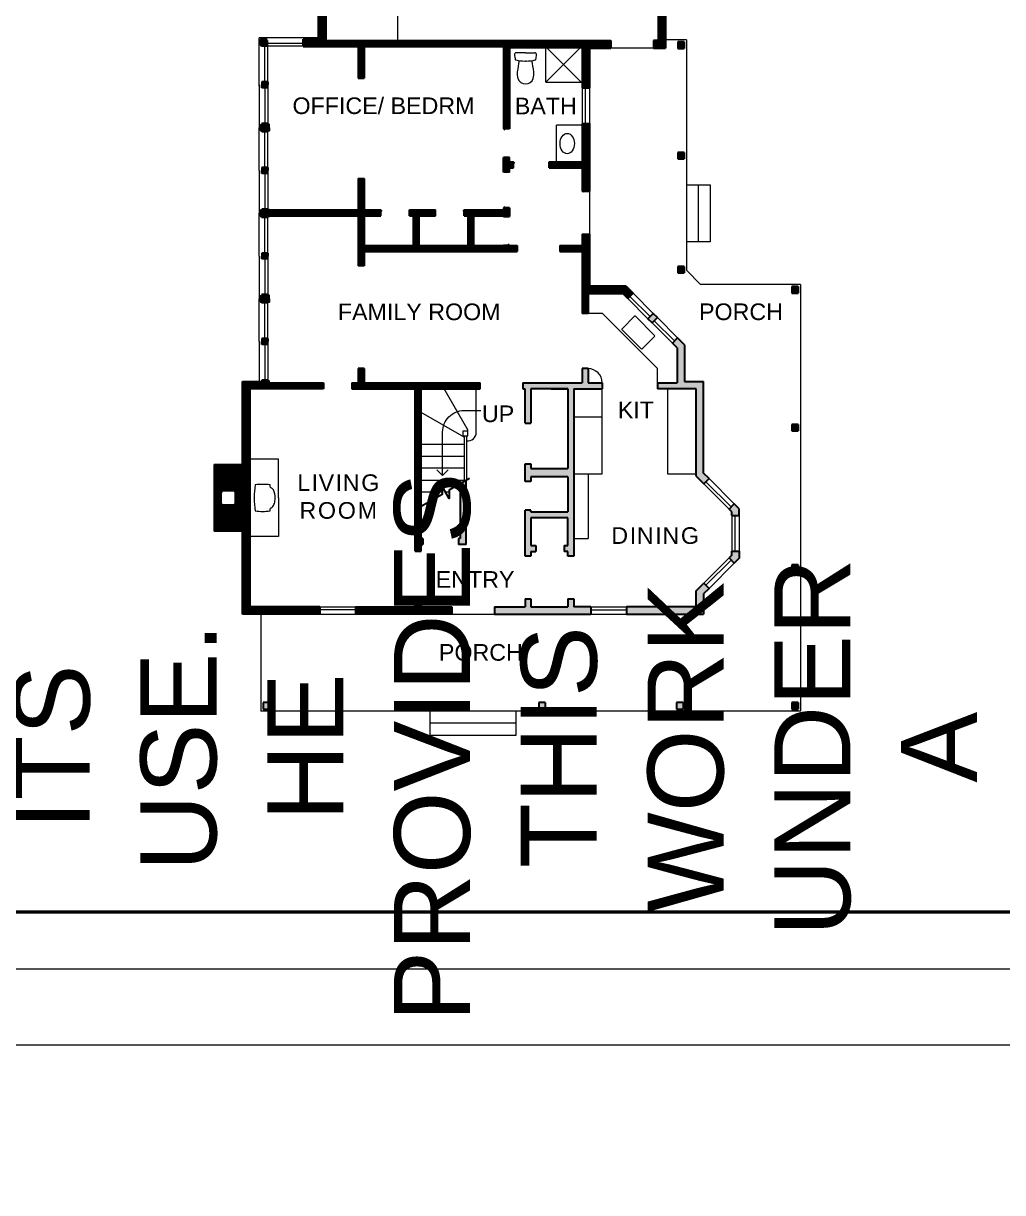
# Model space of a CAD drawing. Header units: inches. Extents: x -4969 to 16721, y 2489 to 24693.
# Drawn here: x 1926 to 3163, y 10148 to 11624 of the extents above; entities that cross this region are included whole.
import ezdxf

# ---------------------------------------------------------------- set-up
doc = ezdxf.new("R2010")
doc.units = ezdxf.units.IN
doc.header["$MEASUREMENT"] = 0
doc.linetypes.add('DASHED', pattern=[0.75, 0.5, -0.25])
doc.layers.get('0').update_dxf_attribs({"lineweight": 5})
doc.layers.add('0-NPLT', color=1, linetype='Continuous', plot=False)
for name, color, linetype, lineweight in [('1', 1, 'Continuous', 9), ('2', 6, 'Continuous', 20), ('3', 3, 'Continuous', 30), ('5', 4, 'Continuous', 50), ('A-FILL', 7, 'Continuous', 9), ('A-TEXTx', 7, 'Continuous', 20), ('disclaimer', 7, 'Continuous', 5)]:
    doc.layers.add(name, color=color, linetype=linetype, lineweight=lineweight)
doc.styles.get("Standard").update_dxf_attribs({"font": 'Arial.ttf'})

# ---------------------------------------------------------------- blocks, each defined once
blk = doc.blocks.new('BORDER 11X17')
at = {"layer": '0-NPLT', "lineweight": 9, "ltscale": 0.1}
blk.add_lwpolyline([(29864.74, -10461.77), (29048.74, -10461.77), (29048.74, -10989.77), (29864.74, -10989.77), (29864.74, -10461.77)], dxfattribs=at)
blk.add_lwpolyline([(29792.74, -10473.77), (29078.74, -10473.77), (29078.74, -10977.77), (29792.74, -10977.77)], close=True, dxfattribs=at)

msp = doc.modelspace()

# ---------------------------------------------------------------- hatches: boundary and pattern name
at = {"layer": 'A-FILL', "ltscale": 0.25}
h = msp.add_hatch(dxfattribs=at)
h.set_pattern_fill('ANSI31', color=256)
h.paths.add_polyline_path([(2737.0967708, 12035.9746187), (2392.0967708, 12035.9746187), (2392.0967708, 12026.5996187), (2727.7217708, 12026.5996187), (2727.7217708, 11996.9746187), (2737.0967708, 11996.9746187)])
h.paths.add_polyline_path([(2308.4717708, 12026.5996187), (2338.0967708, 12026.5996187), (2338.0967708, 12035.9746187), (2299.0967708, 12035.9746187), (2299.0967708, 11947.4746187), (2308.4717708, 11947.4746187)])
h.paths.add_polyline_path([(2308.4717708, 11902.4746187), (2299.0967708, 11902.4746187), (2299.0967708, 11767.4746187), (2308.4717708, 11767.4746187)])
h.paths.add_polyline_path([(2308.4717708, 11722.4746187), (2299.0967708, 11722.4746187), (2299.0967708, 11603.9746188), (2279.5967709, 11603.9746188), (2279.5967709, 11594.5996187), (2348.9717708, 11594.5996187), (2348.9717708, 11554.8496187), (2356.4717708, 11554.8496187), (2356.4717708, 11594.5996187), (2532.7217708, 11594.5996187), (2532.7217708, 11490.7246187), (2540.2217708, 11490.7246187), (2540.2217708, 11549.5996187), (2540.2217708, 11549.5996187), (2540.2217708, 11593.4746187), (2631.7217708, 11593.4746187), (2631.7217708, 11549.5996187), (2631.7217708, 11549.5996187), (2631.7217708, 11542.4746187), (2641.0967708, 11542.4746187), (2641.0967708, 11592.7246187), (2668.0967708, 11592.7246187), (2668.0967709, 11602.0996187), (2308.4717708, 11602.0996187)])
h.paths.add_polyline_path([(2737.0967708, 11852.9746187), (2727.7217708, 11852.9746187), (2727.7217708, 11816.9746187), (2737.0967708, 11816.9746187)])
h.paths.add_polyline_path([(2737.0967708, 11672.9746187), (2727.7217708, 11672.9746187), (2727.7217708, 11602.0996187), (2722.0967708, 11602.0996187), (2722.0967709, 11592.7246187), (2737.0967708, 11592.7246187)])
h.paths.add_polyline_path([(2377.8467708, 11388.3496187), (2356.4717708, 11388.3496187), (2356.4717708, 11428.0996187), (2348.9717708, 11428.0996187), (2348.9717708, 11388.3496187), (2236.471771, 11388.3473948), (2234.9717708, 11388.3496187), (2234.9717708, 11389.4746187), (2227.4717708, 11389.4746187), (2227.4717708, 11388.3496187), (2226.7217709, 11388.3496187), (2225.5967709, 11387.2246187), (2225.5967709, 11384.2246187), (2225.5967708, 11381.2246187), (2226.7217708, 11380.0996187), (2227.4717708, 11380.0996187), (2227.4717708, 11378.9746187), (2234.9717708, 11378.9746187), (2234.9717708, 11380.0996187), (2236.4717709, 11380.1018426), (2236.4717709, 11380.8496187), (2348.9717708, 11380.8496187), (2348.9717708, 11317.8496187), (2356.4717708, 11317.8496187), (2356.4717708, 11335.8496187), (2549.5967708, 11335.8496187), (2549.5967708, 11343.3496187), (2540.2217708, 11343.3496187), (2540.2217708, 11344.0996187), (2532.7217708, 11344.0996187), (2532.7217708, 11343.3496187), (2495.2217708, 11343.3496187), (2495.2217708, 11380.8496187), (2532.7217708, 11380.8496187), (2532.7217708, 11380.0996187), (2540.2217708, 11380.0996187), (2540.2217708, 11390.9746187), (2532.7217708, 11390.9746187), (2532.7217708, 11388.3496187), (2482.8467708, 11388.3496187), (2482.8467708, 11380.8496187), (2487.7217708, 11380.8496187), (2487.7217708, 11343.3496187), (2426.2217708, 11343.3496187), (2426.2217708, 11380.8496187), (2446.8467708, 11380.8496187), (2446.8467708, 11388.3496187), (2413.8467708, 11388.3496187), (2413.8467708, 11380.8496187), (2418.7217708, 11380.8496187), (2418.7217708, 11343.3496187), (2356.4717708, 11343.3496187), (2356.4717708, 11380.8496187), (2377.8467708, 11380.8496187)])
h.paths.add_polyline_path([(2545.0967708, 11449.0996187), (2540.2217708, 11449.0996187), (2540.2217708, 11454.7246187), (2532.7217708, 11454.7246187), (2532.7217708, 11435.9746187), (2540.2217708, 11435.9746187), (2540.2217708, 11441.5996187), (2545.0967708, 11441.5996187)])
h.paths.add_polyline_path([(2641.0967708, 11497.4746187), (2631.7217708, 11497.4746187), (2631.7217708, 11449.0996187), (2590.0967708, 11449.0996187), (2590.0967708, 11441.5996187), (2631.7217708, 11441.5996187), (2631.7217708, 11411.9746187), (2641.0967708, 11411.9746187)])
h.paths.add_polyline_path([(2641.0967708, 11357.9746187), (2631.7217708, 11357.9746187), (2631.7217708, 11343.3496187), (2603.5967708, 11343.3496187), (2603.5967708, 11335.8496187), (2631.7217708, 11335.8496187), (2631.7217708, 11257.8496187), (2639.2217708, 11257.8496187), (2639.2217708, 11282.5996187), (2683.4561594, 11282.5996187), (2689.4814706, 11276.5743075), (2696.1105966, 11283.2034336), (2687.3394115, 11291.9746187), (2641.0967708, 11291.9746187)])
h = msp.add_hatch(dxfattribs=at)
h.set_pattern_fill('ANSI31', color=256)
h.paths.add_polyline_path([(2234.9717708, 11549.9746187), (2227.4717708, 11549.9746187), (2227.4717708, 11546.2246187), (2227.4717708, 11542.4746187), (2234.9717708, 11542.4746187), (2234.9717708, 11546.2246187)])
h.paths.add_polyline_path([(2234.5967708, 11602.0996188), (2233.8467709, 11602.0996188), (2233.8467709, 11602.8496187), (2232.7217709, 11603.9746187), (2226.7217709, 11603.9746187), (2225.5967709, 11602.8496187), (2225.5967709, 11602.0996188), (2225.5967709, 11596.8496187), (2226.7217709, 11595.7246187), (2227.4717708, 11595.7246187), (2227.4717708, 11594.9746188), (2234.5967709, 11594.9746187)])
h.paths.add_polyline_path([(2236.471771, 11492.2246187), (2236.471771, 11496.3473948), (2234.9717708, 11496.3496187), (2234.9717708, 11497.4746187), (2227.4717708, 11497.4746187), (2227.4717708, 11496.3496187), (2226.7217709, 11496.3496187), (2225.5967709, 11495.2246187), (2225.5967709, 11492.2246187), (2225.5967709, 11489.2246187), (2226.7217709, 11488.0996187), (2227.4717708, 11488.0996187), (2227.4717708, 11486.9746187), (2234.9717708, 11486.9746187), (2234.9717708, 11488.0996187), (2236.471771, 11488.1018426)])
h.paths.add_polyline_path([(2234.9717708, 11438.2246187), (2234.9717708, 11441.9746187), (2227.4717708, 11441.9746187), (2227.4717708, 11438.2246187), (2227.4717708, 11434.4746187), (2234.9717708, 11434.4746187)])
h.paths.add_polyline_path([(2234.9717708, 11330.2246187), (2234.9717708, 11333.9746187), (2227.4717708, 11333.9746187), (2227.4717708, 11330.2246187), (2227.4717708, 11326.4746187), (2234.9717708, 11326.4746187)])
h.paths.add_polyline_path([(2236.471771, 11280.3473948), (2234.9717708, 11280.3496187), (2234.9717708, 11281.4746187), (2227.4717708, 11281.4746187), (2227.4717708, 11280.3496187), (2226.7217709, 11280.3496187), (2225.5967709, 11279.2246187), (2225.5967709, 11276.2246187), (2225.5967709, 11273.2246187), (2226.7217709, 11272.0996187), (2227.4717708, 11272.0996187), (2227.4717708, 11270.9746187), (2234.9717708, 11270.9746187), (2234.9717708, 11272.0996187), (2236.471771, 11272.1018426), (2236.471771, 11276.2246187)])
h.paths.add_polyline_path([(2234.9717708, 11225.9746187), (2227.4717708, 11225.9746187), (2227.4717708, 11222.2246187), (2227.4717708, 11218.4746187), (2234.9717708, 11218.4746187), (2234.9717708, 11222.2246187)])
h = msp.add_hatch(dxfattribs=at)
h.set_pattern_fill('ANSI31', color=256)
h.paths.add_polyline_path([(2904.7217708, 10766.5996187), (2896.4717708, 10766.5996187), (2896.4717708, 10758.3496187), (2904.7217708, 10758.3496187)])
h.paths.add_polyline_path([(2904.7217708, 10940.5996187), (2896.4717708, 10940.5996187), (2896.4717708, 10932.3496187), (2904.7217708, 10932.3496187)])
h.paths.add_polyline_path([(2904.7217708, 11291.59962), (2896.4717708, 11291.59962), (2896.4717708, 11283.34962), (2904.7217708, 11283.34962)])
h.paths.add_polyline_path([(2904.7217708, 11117.59962), (2896.4717708, 11117.59962), (2896.4717708, 11109.34962), (2904.7217708, 11109.34962)])
h.paths.add_polyline_path([(2760.7217708, 11317.0996187), (2752.4717708, 11317.0996187), (2752.4717708, 11308.8496187), (2760.7217708, 11308.8496187)])
h.paths.add_polyline_path([(2760.7217708, 11600.5996187), (2752.4717708, 11600.5996187), (2752.4717708, 11592.3496187), (2760.7217708, 11592.3496187)])
h.paths.add_polyline_path([(2760.7217708, 11461.0996187), (2752.4717708, 11461.0996187), (2752.4717708, 11452.8496187), (2760.7217708, 11452.8496187)])
h = msp.add_hatch(color=256, dxfattribs=at)
h.paths.add_polyline_path([(2785.0967708, 11171.9746187), (2761.0967708, 11171.9746187), (2761.0967708, 11218.2172594), (2752.3255857, 11226.9884445), (2745.6964597, 11220.3593184), (2751.7217708, 11214.3340072), (2751.7217708, 11170.0996187), (2726.9717708, 11170.0996187), (2726.9717708, 11162.5996187), (2775.7217708, 11162.5996187), (2775.7217708, 11052.3340072), (2785.4658591, 11042.5899189), (2792.0949852, 11049.219045), (2785.0967708, 11056.2172594)])
h.paths.add_polyline_path([(2657.2217708, 11170.0996187), (2639.2217708, 11170.0996187), (2639.2217708, 11188.0996187), (2631.7217708, 11188.0996187), (2631.7217708, 11170.0996187), (2557.0967709, 11170.0996187), (2557.0967708, 11162.5996187), (2559.7217708, 11162.5996187), (2559.7217708, 11119.0996187), (2567.2217708, 11119.0996187), (2567.2217708, 11162.5996187), (2613.7217708, 11162.5996187), (2613.7217708, 11141.5996187), (2613.7217708, 11062.0996187), (2567.2217708, 11062.0996187), (2567.2217708, 11068.0996187), (2559.7217708, 11068.0996187), (2559.7217708, 11045.5996187), (2567.2217708, 11045.5996187), (2567.2217708, 11051.5996187), (2613.7217708, 11051.5996187), (2613.7217708, 11007.3496187), (2567.2217708, 11007.3496187), (2567.2217708, 11009.5996187), (2559.7217708, 11009.5996187), (2559.7217708, 10951.4746187), (2567.2217708, 10951.4746187), (2567.2217708, 10957.0996187), (2573.2217708, 10957.0996187), (2573.2217708, 10964.5996187), (2567.2217708, 10964.5996187), (2567.2217708, 10999.8496187), (2613.7217708, 10999.8496187), (2613.7217708, 10964.5996187), (2609.2217708, 10964.5996187), (2609.2217708, 10957.0996187), (2613.7217708, 10957.0996187), (2613.7217708, 10951.4746187), (2621.2217708, 10951.4746187), (2621.2217708, 11162.5996187), (2657.2217708, 11162.5996187)])
h.paths.add_polyline_path([(2726.8697416, 11252.4442886), (2721.5664408, 11257.7475894), (2714.9373147, 11251.1184634), (2720.2406155, 11245.8151625)])
h.paths.add_polyline_path([(2642.5967708, 10887.3496187), (2621.2217708, 10887.3496187), (2621.2217708, 10897.4746187), (2613.7217708, 10897.4746187), (2613.7217708, 10887.3496187), (2567.2217708, 10887.3496187), (2567.2217708, 10897.4746187), (2559.7217708, 10897.4746187), (2559.7217708, 10887.3496187), (2521.0967708, 10887.3496187), (2521.0967709, 10877.9746187), (2642.5967708, 10877.9746187)])
h.paths.add_polyline_path([(2485.4717708, 11046.9611472), (2477.9717708, 11042.6310202), (2477.9717708, 10973.5996187), (2475.7217708, 10973.5996187), (2475.7217708, 10966.0996187), (2485.4717708, 10966.0996187)])
h.paths.add_polyline_path([(2785.0967708, 10903.731978), (2792.0949852, 10910.7301923), (2785.4658591, 10917.3593184), (2775.7217708, 10907.6152301), (2775.7217708, 10887.3496187), (2687.5967708, 10887.3496187), (2687.5967708, 10877.9746187), (2785.0967708, 10877.9746187)])
h.paths.add_polyline_path([(2830.0967708, 10957.4746187), (2820.7217708, 10957.4746187), (2820.7217708, 10952.6152301), (2817.2856642, 10949.1791235), (2823.9147903, 10942.5499975), (2830.0967708, 10948.731978)])
h.paths.add_polyline_path([(2830.0967708, 11011.2172594), (2823.9147903, 11017.3992399), (2817.2856642, 11010.7701138), (2820.7217708, 11007.3340072), (2820.7217708, 11002.4746187), (2830.0967708, 11002.4746187)])
h = msp.add_hatch(dxfattribs=at)
h.set_pattern_fill('ANSI31', color=256)
h.paths.add_polyline_path([(2428.4717708, 11162.5996187), (2503.0967709, 11162.5996187), (2503.0967708, 11170.0996187), (2356.4717708, 11170.0996187), (2356.4717708, 11188.0996187), (2348.9717708, 11188.0996187), (2348.9717708, 11170.0996187), (2341.0960608, 11170.0996187), (2341.0960608, 11162.5996187), (2420.9717708, 11162.5996187), (2420.9717708, 10957.8496187), (2428.4717708, 10957.8496187), (2428.4717708, 10966.0996187), (2430.7217708, 10966.0996187), (2430.7217708, 10973.5996187), (2428.4717708, 10973.5996187)])
h.paths.add_polyline_path([(2305.0960608, 11170.0996187), (2236.471771, 11170.0996187), (2236.471771, 11172.3473948), (2234.9717708, 11172.3496187), (2234.9717708, 11173.4746187), (2227.4717708, 11173.4746187), (2227.4717708, 11171.9746187), (2203.0967708, 11171.9746187), (2203.0967708, 11066.9746187), (2167.0967708, 11066.9746187), (2167.0967708, 10982.9746187), (2203.0967708, 10982.9746187), (2203.0967708, 10877.9746187), (2300.5967708, 10877.9746187), (2300.5967709, 10887.3496187), (2212.4717708, 10887.3496187), (2212.4717708, 11162.5996187), (2305.0960608, 11162.5996187)])
h.paths.add_polyline_path([(2194.0967708, 11031.7246187), (2194.0967708, 11018.2246187, -0.4142135624), (2191.8467708, 11015.9746187), (2178.3467708, 11015.9746187, -0.4142135624), (2176.0967708, 11018.2246187), (2176.0967708, 11031.7246187, -0.4142135624), (2178.3467708, 11033.9746187), (2191.8467708, 11033.9746187, -0.4142135624)], flags=16)
h.paths.add_polyline_path([(2467.0967708, 10887.3496187), (2428.4717708, 10887.3496187), (2428.4717708, 10894.0996187), (2420.9717708, 10894.0996187), (2420.9717708, 10887.3496187), (2345.5967708, 10887.3496187), (2345.5967709, 10877.9746187), (2467.0967708, 10877.9746187)])
h = msp.add_hatch(color=256, dxfattribs=at)
h.paths.add_polyline_path([(2228.9717708, 10758.3496187), (2237.2217708, 10758.3496187), (2237.2217708, 10766.5996187), (2228.9717708, 10766.5996187)])
h.paths.add_polyline_path([(2402.9717708, 10766.5996187), (2402.9717708, 10758.3496187), (2411.2217708, 10758.3496187), (2411.2217708, 10766.5996187)])
h.paths.add_polyline_path([(2585.2217708, 10766.5996187), (2576.9717708, 10766.5996187), (2576.9717708, 10758.3496187), (2585.2217708, 10758.3496187)])
h.paths.add_polyline_path([(2759.2217708, 10758.3496187), (2759.2217708, 10766.5996187), (2750.9717708, 10766.5996187), (2750.9717708, 10758.3496187)])

# ---------------------------------------------------------------- linework, layer by layer
at = {"layer": '1', "ltscale": 0.1}
for p, q in [((2398.8467708, 11660.9746187), (2398.8467708, 11602.0996187)), ((2224.0967708, 11544.7246187), (2224.0967709, 11605.4746187)), ((2299.0967708, 11605.4746188), (2224.0967709, 11605.4746187)), ((2231.1829049, 11549.9746187), (2231.1829049, 11594.9746187)), ((2234.5967709, 11594.9746187), (2234.5967708, 11549.9746187)), ((2279.5967709, 11598.3884847), (2234.5967709, 11598.3884847)), ((2279.5967709, 11594.9746188), (2234.5967709, 11594.9746187)), ((2722.0967709, 11592.7246187), (2668.0967708, 11592.7246187)), ((2224.0967708, 11546.2246187), (2224.0967709, 11492.2246187)), ((2231.1829049, 11542.4746187), (2231.1829049, 11497.4746187)), ((2234.9717708, 11542.4746187), (2234.9717709, 11497.4746187)), ((2224.0967708, 11438.2246187), (2224.0967709, 11492.2246187)), ((2231.1829049, 11441.9746187), (2231.1829049, 11486.9746187)), ((2234.9717708, 11441.9746187), (2234.9717709, 11486.9746187)), ((2224.0967708, 11438.2246187), (2224.0967709, 11384.2246187)), ((2231.1829049, 11434.4746187), (2231.1829049, 11389.4746187)), ((2234.9717708, 11434.4746187), (2234.9717709, 11389.4746187)), ((2641.0967708, 11411.9746187), (2641.0967709, 11357.9746187)), ((2224.0967708, 11330.2246187), (2224.0967708, 11384.2246187)), ((2231.1829049, 11333.9746187), (2231.1829049, 11378.9746187)), ((2234.9717708, 11333.9746187), (2234.9717708, 11378.9746187)), ((2224.0967708, 11330.2246187), (2224.0967709, 11276.2246187)), ((2231.1829049, 11326.4746187), (2231.1829049, 11281.4746187)), ((2234.9717708, 11326.4746187), (2234.9717709, 11281.4746187)), ((2224.0967708, 11222.2246187), (2224.0967709, 11276.2246187)), ((2231.1829049, 11225.9746187), (2231.1829049, 11270.9746187)), ((2234.9717708, 11225.9746187), (2234.9717709, 11270.9746187)), ((2224.0967708, 11222.2246187), (2224.0967709, 11171.9746187)), ((2231.1829049, 11218.4746187), (2231.1829049, 11173.4746187)), ((2234.9717708, 11218.4746187), (2234.9717709, 11173.4746187)), ((2248.4717708, 11073.7246187), (2212.4717708, 11073.7246187)), ((2248.4717708, 11024.9746187), (2248.4717708, 11073.7246187)), ((2817.2856643, 11010.7701138), (2785.4658591, 11042.5899189)), ((2819.9647971, 11013.4492466), (2788.1449919, 11045.2690518)), ((2823.9147903, 11017.3992399), (2792.0949852, 11049.219045)), ((2248.4717708, 11024.9746187), (2248.4717708, 10976.2246187)), ((2820.7217708, 11002.4746187), (2820.7217708, 10957.4746187)), ((2824.5106368, 11002.4746187), (2824.5106368, 10957.4746187)), ((2830.0967708, 11002.4746187), (2830.0967708, 10957.4746187)), ((2248.4717708, 10976.2246187), (2212.4717708, 10976.2246187)), ((2817.2856642, 10949.1791235), (2785.4658591, 10917.3593184)), ((2819.9647971, 10946.4999907), (2788.1449919, 10914.6801856)), ((2823.9147903, 10942.5499975), (2792.0949852, 10910.7301923)), ((2300.5967708, 10877.9746187), (2345.5967709, 10877.9746187)), ((2300.5967709, 10887.3496187), (2345.5967708, 10887.3496187)), ((2642.5967708, 10887.3496187), (2687.5967708, 10887.3496187)), ((2642.5967708, 10877.9746187), (2687.5967708, 10877.9746187))]:
    msp.add_line(p, q, dxfattribs=at)
at = {"layer": '1', "linetype": 'Continuous'}
for p, q in [((2560.3514973, 11586.8368835), (2548.6578564, 11586.8368835)), ((2560.3514973, 11586.8368835), (2572.0451383, 11586.8368835)), ((2585.9717708, 11549.5996187), (2629.8467708, 11593.4746187)), ((2630.5967708, 11549.5996187), (2586.7217708, 11593.4746187)), ((2559.583733, 11576.3834772), (2560.3514973, 11576.3834772)), ((2561.1192616, 11576.3834772), (2560.3514973, 11576.3834772)), ((2631.7217708, 11542.4746187), (2631.7217708, 11497.4746187)), ((2635.5106368, 11542.4746187), (2635.5106368, 11497.4746187)), ((2641.0967708, 11542.4746187), (2641.0967708, 11497.4746187)), ((2599.4717708, 11449.0996187), (2599.4717708, 11495.2246187)), ((2630.9717708, 11495.2246187), (2599.4717708, 11495.2246187))]:
    msp.add_line(p, q, dxfattribs=at)
at = {"layer": '1', "linetype": 'DASHED'}
msp.add_line((2560.3514973, 11586.8368817), (2560.3514973, 11586.8368835), dxfattribs=at)
msp.add_line((2560.3514973, 11586.8368817), (2560.3514973, 11586.8368835), dxfattribs=at)
at = {"layer": '1'}
for p, q in [((2532.7217708, 11490.7246187), (2534.3127611, 11489.1336284)), ((2545.0967708, 11449.0996187), (2546.6877611, 11447.5086284)), ((2763.3467708, 11420.2246187), (2793.3467708, 11420.2246187)), ((2778.3467708, 11420.2246187), (2778.3467708, 11348.2246187)), ((2793.3467708, 11420.2246187), (2793.3467708, 11348.2246187)), ((2377.8467708, 11388.3496187), (2379.4377611, 11386.7586284)), ((2482.8467708, 11388.3496187), (2481.2557806, 11386.7586284)), ((2532.7217708, 11390.9746187), (2534.3127611, 11392.5656089)), ((2540.2217708, 11344.0996187), (2538.6307806, 11345.6906089)), ((2793.3467708, 11348.2246187), (2763.3467708, 11348.2246187)), ((2714.9373147, 11251.1184634), (2689.4814706, 11276.5743075)), ((2717.6164475, 11253.7975962), (2692.1606034, 11279.2534403)), ((2721.5664408, 11257.7475894), (2696.1105966, 11283.2034336)), ((2697.4364218, 11253.7701138), (2682.5871794, 11238.9208714)), ((2699.5606653, 11253.7671907), (2722.8893429, 11230.4385131)), ((2748.3755925, 11223.0384512), (2722.9197484, 11248.4942953)), ((2752.3255857, 11226.9884445), (2726.8697416, 11252.4442886)), ((2706.0812695, 11213.305461), (2682.4276132, 11236.9591173)), ((2745.6964597, 11220.3593184), (2720.2406155, 11245.8151625)), ((2722.892266, 11228.3142697), (2708.0430236, 11213.4650273)), ((2487.3467708, 11110.9462011), (2457.5246563, 11162.5996187)), ((2498.2107319, 11107.7177259), (2498.2107319, 11162.5996187)), ((2656.8467708, 11162.5996187), (2656.8467708, 11090.9746187)), ((2740.0967708, 11054.9746187), (2740.0967708, 11162.5996187)), ((2482.8467708, 11101.3537649), (2428.4717708, 11132.7471858)), ((2656.8467708, 11126.9746187), (2620.8467708, 11126.9746187)), ((2482.8467708, 11103.2177259), (2482.8467708, 11045.7406982)), ((2485.8467708, 11103.2177259), (2485.8467708, 11047.472749)), ((2487.3467708, 11109.2177259), (2487.3467708, 11110.9462011)), ((2482.8467708, 11092.3537649), (2428.4717708, 11092.3537649)), ((2656.8467708, 11090.9746187), (2656.8467708, 11054.9746187)), ((2482.8467708, 11077.3537649), (2428.4717708, 11077.3537649)), ((2482.8467708, 11062.3537649), (2428.4717708, 11062.3537649)), ((2656.8467708, 11054.9746187), (2620.8467708, 11054.9746187)), ((2776.0967708, 11054.9746187), (2740.0967708, 11054.9746187)), ((2428.4717708, 11047.3537649), (2482.8467708, 11047.3537649)), ((2639.2217708, 11054.5996187), (2639.2217708, 10973.5996187)), ((2428.4717708, 11032.3537649), (2454.9335673, 11032.3537649)), ((2459.1877423, 11032.3537649), (2463.9335673, 11032.3537649)), ((2621.2217708, 10973.5996187), (2639.2217708, 10973.5996187)), ((2345.5967708, 10883.5607527), (2300.5967708, 10883.5607527)), ((2642.5967708, 10883.5607527), (2687.5967708, 10883.5607527)), ((2440.0967708, 10725.1621187), (2440.0967708, 10755.72462)), ((2548.0967708, 10755.72462), (2548.0967708, 10725.1621187)), ((2548.0967708, 10740.5371187), (2440.0967708, 10740.5371187)), ((2548.0967708, 10725.1621187), (2440.0967708, 10725.1621187))]:
    msp.add_line(p, q, dxfattribs=at)
at = {"layer": '1', "lineweight": 5, "ltscale": 0.1}
msp.add_line((2633.670328, 11410.8496187), (2631.7217708, 11411.9746187), dxfattribs=at)
at = {"layer": '1'}
msp.add_lwpolyline([(2726.9717708, 11170.0996187), (2726.9717708, 11188.172319), (2657.2944711, 11257.8496187), (2639.2217708, 11257.8496187)], dxfattribs=at)
at = {"layer": '1', "ltscale": 0.25}
msp.add_lwpolyline([(2481.3467708, 11109.2177259), (2481.3467708, 11103.2177259), (2487.3467708, 11103.2177259), (2487.3467708, 11109.2177259), (2481.3467708, 11109.2177259)], dxfattribs=at)
at = {"layer": '1', "linetype": 'Continuous'}
for centre, radius, start, end in [((2548.6578564, 11584.4745318), 2.3623517, 90, 187.1436162679), ((2572.0451383, 11584.4745318), 2.3623517, 352.8563837321, 90), ((2587.3340889, 11589.321813), 41.3411549, 187.1436162679, 195.2786408616), ((2548.3086784, 11578.6613043), 0.8858819, 195.2786406663, 255.9244871775), ((2559.583733, 11623.6305114), 47.2470342, 255.9244870316, 270), ((2842.139662, 11520.2688964), 295.2939639, 168.9349296439, 171.7461362724), ((2561.1192616, 11623.6305114), 47.2470342, 270, 284.0755129684), ((2278.5633327, 11520.2688964), 295.2939639, 8.2538637276, 11.0650703561), ((2572.3943163, 11578.6613042), 0.8858819, 284.0755128225, 344.7213593341), ((2533.3689057, 11589.321813), 41.3411549, 344.7213591384, 352.8563837321), ((2567.4385525, 11560.1175757), 17.7176378, 171.7461362724, 199.1117321372), ((2553.2644422, 11560.1175757), 17.7176378, 340.8882678628, 8.2538637276), ((2560.3514973, 11557.6618375), 10.2171712, 199.1117321372, 270), ((2560.3514973, 11557.6618375), 10.2171712, 270, 340.8882678628)]:
    msp.add_arc(centre, radius, start, end, dxfattribs=at)
at = {"layer": '1'}
for centre, radius, start, end in [((2698.4973545, 11252.9045655), 1.3692158, 39.0511560685, 140.7911576903), ((2683.2492541, 11237.8796527), 1.2338878, 122.4508569858, 228.2489039261), ((2722.0267177, 11229.3752024), 1.3692158, 309.2088423096, 50.9488439315), ((2707.0018049, 11214.1271019), 1.2338878, 221.7510960741, 327.5491430142), ((2639.2217708, 11170.0996187), 18, 0, 90), ((2487.3467708, 11107.7177259), 10.863961, 262.0637504855, 0)]:
    msp.add_arc(centre, radius, start, end, dxfattribs=at)
at = {"layer": '1', "ltscale": 0.25}
msp.add_ellipse((2612.9717708, 11472.1621187), major_axis=(0, -12.8494404), ratio=0.7004196088, dxfattribs=at)
at = {"layer": '2'}
for p, q in [((2763.3467708, 11603.2246187), (2737.0967708, 11603.2246187)), ((2763.3467708, 11603.2246187), (2763.3467708, 11312.2246173)), ((2585.9717708, 11549.5996187), (2585.9717708, 11593.4746187)), ((2585.9717708, 11549.5996187), (2630.5967708, 11549.5996187)), ((2763.3467708, 11312.2246173), (2781.3467695, 11294.2246187)), ((2907.3467708, 11294.2246187), (2781.3467695, 11294.2246187)), ((2907.3467708, 11294.2246187), (2907.3467708, 10755.72462)), ((2226.3467708, 10877.22462), (2226.3467708, 10755.72462)), ((2761.8467708, 10755.72462), (2226.3467708, 10755.72462)), ((2907.3467708, 10755.72462), (2226.3467708, 10755.72462))]:
    msp.add_line(p, q, dxfattribs=at)
at = {"layer": '2', "ltscale": 0.1}
msp.add_line((2467.0967708, 10877.9746187), (2521.0967709, 10877.9746187), dxfattribs=at)
at = {"layer": '2', "ltscale": 0.25}
msp.add_lwpolyline([(2448.5333587, 11060.4114766), (2455.6592708, 11053.2855645), (2462.59986, 11060.2261537), (2455.6592708, 11053.2855645), (2455.6592708, 11108.1586723, -0.4142135624), (2482.6592708, 11135.1586723), (2503.9289725, 11135.1586723)], format="xyb", dxfattribs=at)
at = {"layer": '2'}
for centre, radius, start, end in [((2309.1001289, 11024.9446411), 91.5, 169.6111421845, 190.3888578155), ((2228.4282539, 10963.8046694), 78.198332, 83.1489854188, 96.8510145812), ((2147.7563789, 11024.9446411), 91.5, 8.1189086191, 10.3888578155), ((2147.7563789, 11024.9446411), 91.5, 349.6111421845, 351.9292502592), ((2228.4282539, 11085.5090942), 77.6269531, 263.0983136125, 276.9016863875)]:
    msp.add_arc(centre, radius, start, end, dxfattribs=at)
msp.add_open_spline([(2238.3501135, 11012.098426), (2238.3654434, 11012.1045032), (2238.3807733, 11012.1105803), (2238.3961032, 11012.1166574), (2239.0658353, 11012.3821547), (2240.5901411, 11012.9864247), (2242.8865521, 11015.9619189), (2243.8841465, 11020.0584318), (2244.4045675, 11024.7066475), (2244.131406, 11029.2407142), (2242.8877958, 11033.6721883), (2240.7116603, 11037.0409634), (2238.8920784, 11037.6745216), (2238.3961032, 11037.8472146), (2238.3771635, 11037.8538093), (2238.3582237, 11037.8604039), (2238.3392839, 11037.8669985)], degree=3, knots=[-0.0325154552, -0.0325154552, -0.0325154552, -0.0325154552, 0, 0, 0, 1.4205335112, 3.2331247536, 7.2145868622, 9.7019638838, 12.596584936, 16.2032530219, 18.9713692984, 20.0086236618, 20.0086236618, 20.0086236618, 20.0482332581, 20.0482332581, 20.0482332581, 20.0482332581], dxfattribs=at)
at = {"layer": '3'}
for p, q in [((2299.0967708, 11603.9746188), (2299.0967708, 11722.4746187)), ((2308.4717708, 11602.0996187), (2308.4717708, 11722.4746187)), ((2727.7217708, 11672.9746187), (2727.7217708, 11602.0996187)), ((2737.0967708, 11672.9746187), (2737.0967708, 11592.7246187)), ((2234.5967709, 11602.0996188), (2233.8467709, 11602.0996188)), ((2234.5967709, 11594.9746187), (2234.5967708, 11602.0996188)), ((2279.5967709, 11594.5996187), (2279.5967709, 11603.9746188)), ((2279.5967709, 11603.9746188), (2299.0967708, 11603.9746188)), ((2308.4717708, 11602.0996187), (2668.0967709, 11602.0996187)), ((2668.0967709, 11602.0996187), (2668.0967708, 11592.7246187)), ((2727.7217708, 11602.0996187), (2722.0967708, 11602.0996187)), ((2722.0967708, 11602.0996187), (2722.0967709, 11592.7246187)), ((2227.4717708, 11594.9746187), (2227.4717708, 11595.7246187)), ((2234.5967709, 11594.9746187), (2227.4717708, 11594.9746188)), ((2279.5967709, 11594.5996187), (2348.9717708, 11594.5996187)), ((2348.9717708, 11594.5996187), (2348.9717708, 11554.8496187)), ((2356.4717708, 11594.5996187), (2356.4717708, 11554.8496187)), ((2356.4717708, 11594.5996187), (2532.7217708, 11594.5996187)), ((2532.7217708, 11594.5996187), (2532.7217708, 11490.7246187)), ((2540.2217708, 11593.4746187), (2631.7217708, 11593.4746187)), ((2540.2217708, 11593.4746187), (2540.2217708, 11490.7246187)), ((2631.7217708, 11593.4746187), (2631.7217708, 11542.4746187)), ((2641.0967708, 11592.7246187), (2641.0967708, 11542.4746187)), ((2641.0967708, 11592.7246187), (2668.0967708, 11592.7246187)), ((2722.0967709, 11592.7246187), (2737.0967708, 11592.7246187)), ((2752.4717708, 11600.5996187), (2752.4717708, 11592.3496187)), ((2760.7217708, 11600.5996187), (2752.4717708, 11600.5996187)), ((2752.4717708, 11592.3496187), (2760.7217708, 11592.3496187)), ((2760.7217708, 11600.5996187), (2760.7217708, 11592.3496187)), ((2234.9717708, 11549.9746187), (2227.4717708, 11549.9746187)), ((2227.4717708, 11549.9746187), (2227.4717708, 11546.2246187)), ((2227.4717708, 11542.4746187), (2227.4717708, 11546.2246187)), ((2234.9717708, 11542.4746187), (2227.4717708, 11542.4746187)), ((2234.9717708, 11549.9746187), (2234.9717708, 11546.2246187)), ((2234.9717708, 11542.4746187), (2234.9717708, 11546.2246187)), ((2348.9717708, 11554.8496187), (2356.4717708, 11554.8496187)), ((2631.7217708, 11542.4746187), (2641.0967708, 11542.4746187)), ((2234.9717709, 11497.4746187), (2227.4717708, 11497.4746187)), ((2227.4717708, 11497.4746187), (2227.4717708, 11496.3496187)), ((2234.9717708, 11497.4746187), (2234.9717708, 11496.3496187)), ((2631.7217708, 11497.4746187), (2631.7217708, 11449.0996187)), ((2631.7217708, 11497.4746187), (2641.0967708, 11497.4746187)), ((2641.0967708, 11497.4746187), (2641.0967708, 11411.9746187)), ((2227.4717708, 11486.9746187), (2227.4717708, 11488.0996187)), ((2234.9717709, 11486.9746187), (2227.4717708, 11486.9746187)), ((2234.9717708, 11486.9746187), (2234.9717708, 11488.0996187)), ((2540.2217708, 11490.7246187), (2532.7217708, 11490.7246187)), ((2532.7217708, 11435.9746187), (2532.7217708, 11454.7246187)), ((2540.2217708, 11454.7246187), (2532.7217708, 11454.7246187)), ((2540.2217708, 11449.0996187), (2540.2217708, 11454.7246187)), ((2752.4717708, 11461.0996187), (2752.4717708, 11452.8496187)), ((2760.7217708, 11461.0996187), (2752.4717708, 11461.0996187)), ((2760.7217708, 11461.0996187), (2760.7217708, 11452.8496187)), ((2234.9717708, 11441.9746187), (2227.4717708, 11441.9746187)), ((2227.4717708, 11441.9746187), (2227.4717708, 11438.2246187)), ((2234.9717708, 11441.9746187), (2234.9717708, 11438.2246187)), ((2540.2217708, 11449.0996187), (2545.0967708, 11449.0996187)), ((2540.2217708, 11441.5996187), (2545.0967708, 11441.5996187)), ((2540.2217708, 11435.9746187), (2540.2217708, 11441.5996187)), ((2545.0967708, 11441.5996187), (2545.0967708, 11449.0996187)), ((2590.0967708, 11449.0996187), (2631.7217708, 11449.0996187)), ((2590.0967708, 11441.5996187), (2590.0967708, 11449.0996187)), ((2590.0967708, 11441.5996187), (2631.7217708, 11441.5996187)), ((2631.7217708, 11441.5996187), (2631.7217708, 11411.9746187)), ((2752.4717708, 11452.8496187), (2760.7217708, 11452.8496187)), ((2227.4717708, 11434.4746187), (2227.4717708, 11438.2246187)), ((2234.9717708, 11434.4746187), (2227.4717708, 11434.4746187)), ((2234.9717708, 11434.4746187), (2234.9717708, 11438.2246187)), ((2348.9717708, 11428.0996187), (2348.9717708, 11388.3496187)), ((2348.9717708, 11428.0996187), (2356.4717708, 11428.0996187)), ((2356.4717708, 11428.0996187), (2356.4717708, 11388.3496187)), ((2540.2217708, 11435.9746187), (2532.7217708, 11435.9746187)), ((2631.7217708, 11411.9746187), (2641.0967708, 11411.9746187)), ((2234.9717709, 11389.4746187), (2227.4717708, 11389.4746187)), ((2227.4717708, 11389.4746187), (2227.4717708, 11388.3496187)), ((2227.4717708, 11378.9746187), (2227.4717708, 11380.0996187)), ((2234.9717708, 11389.4746187), (2234.9717708, 11388.3496187)), ((2234.9717708, 11378.9746187), (2234.9717708, 11380.0996187)), ((2236.4717709, 11388.3473948), (2348.9717708, 11388.3496187)), ((2236.4717709, 11380.8496187), (2348.9717708, 11380.8496187)), ((2348.9717708, 11380.8496187), (2348.9717708, 11317.8496187)), ((2356.4717708, 11388.3496187), (2377.8467708, 11388.3496187)), ((2356.4717708, 11380.8496187), (2356.4717708, 11343.3496187)), ((2356.4717708, 11380.8496187), (2377.8467708, 11380.8496187)), ((2377.8467708, 11380.8496187), (2377.8467708, 11388.3496187)), ((2413.8467708, 11388.3496187), (2446.8467708, 11388.3496187)), ((2413.8467708, 11380.8496187), (2413.8467708, 11388.3496187)), ((2413.8467708, 11380.8496187), (2418.7217708, 11380.8496187)), ((2418.7217708, 11343.3496187), (2418.7217708, 11380.8496187)), ((2426.2217708, 11343.3496187), (2426.2217708, 11380.8496187)), ((2426.2217708, 11380.8496187), (2446.8467708, 11380.8496187)), ((2446.8467708, 11380.8496187), (2446.8467708, 11388.3496187)), ((2482.8467708, 11388.3496187), (2532.7217708, 11388.3496187)), ((2482.8467708, 11380.8496187), (2482.8467708, 11388.3496187)), ((2482.8467708, 11380.8496187), (2487.7217708, 11380.8496187)), ((2487.7217708, 11343.3496187), (2487.7217708, 11380.8496187)), ((2495.2217708, 11343.3496187), (2495.2217708, 11380.8496187)), ((2495.2217708, 11380.8496187), (2532.7217708, 11380.8496187)), ((2532.7217708, 11390.9746187), (2532.7217708, 11388.3496187)), ((2540.2217708, 11390.9746187), (2532.7217708, 11390.9746187)), ((2532.7217708, 11380.8496187), (2532.7217708, 11380.0996187)), ((2532.7217708, 11380.0996187), (2540.2217708, 11380.0996187)), ((2540.2217708, 11390.9746187), (2540.2217708, 11380.0996187)), ((2234.9717708, 11378.9746187), (2227.4717708, 11378.9746187)), ((2631.7217708, 11357.9746187), (2631.7217708, 11343.3496187)), ((2631.7217708, 11357.9746187), (2641.0967708, 11357.9746187)), ((2641.0967708, 11357.9746187), (2641.0967708, 11291.9746187)), ((2356.4717708, 11343.3496187), (2418.7217708, 11343.3496187)), ((2356.4717708, 11335.8496187), (2356.4717708, 11317.8496187)), ((2356.4717708, 11335.8496187), (2549.5967708, 11335.8496187)), ((2426.2217708, 11343.3496187), (2487.7217708, 11343.3496187)), ((2495.2217708, 11343.3496187), (2532.7217708, 11343.3496187)), ((2532.7217708, 11343.3496187), (2532.7217708, 11344.0996187)), ((2532.7217708, 11344.0996187), (2540.2217708, 11344.0996187)), ((2540.2217708, 11344.0996187), (2540.2217708, 11343.3496187)), ((2540.2217708, 11343.3496187), (2549.5967708, 11343.3496187)), ((2549.5967708, 11343.3496187), (2549.5967708, 11335.8496187)), ((2603.5967708, 11343.3496187), (2631.7217708, 11343.3496187)), ((2603.5967708, 11343.3496187), (2603.5967708, 11335.8496187)), ((2603.5967708, 11335.8496187), (2631.7217708, 11335.8496187)), ((2631.7217708, 11335.8496187), (2631.7217708, 11257.8496187)), ((2234.9717708, 11333.9746187), (2227.4717708, 11333.9746187)), ((2227.4717708, 11333.9746187), (2227.4717708, 11330.2246187)), ((2227.4717708, 11326.4746187), (2227.4717708, 11330.2246187)), ((2234.9717708, 11326.4746187), (2227.4717708, 11326.4746187)), ((2234.9717708, 11333.9746187), (2234.9717708, 11330.2246187)), ((2234.9717708, 11326.4746187), (2234.9717708, 11330.2246187)), ((2356.4717708, 11317.8496187), (2348.9717708, 11317.8496187)), ((2752.4717708, 11317.0996187), (2752.4717708, 11308.8496187)), ((2760.7217708, 11317.0996187), (2752.4717708, 11317.0996187)), ((2752.4717708, 11308.8496187), (2760.7217708, 11308.8496187)), ((2760.7217708, 11317.0996187), (2760.7217708, 11308.8496187)), ((2687.3394115, 11291.9746187), (2641.0967708, 11291.9746187)), ((2687.3394115, 11291.9746187), (2696.1105966, 11283.2034336)), ((2896.4717708, 11291.59962), (2896.4717708, 11283.34962)), ((2904.7217708, 11291.59962), (2896.4717708, 11291.59962)), ((2904.7217708, 11291.59962), (2904.7217708, 11283.34962)), ((2234.9717709, 11281.4746187), (2227.4717708, 11281.4746187)), ((2227.4717708, 11281.4746187), (2227.4717708, 11280.3496187)), ((2234.9717708, 11281.4746187), (2234.9717708, 11280.3496187)), ((2683.4561594, 11282.5996187), (2639.2217708, 11282.5996187)), ((2639.2217708, 11282.5996187), (2639.2217708, 11257.8496187)), ((2689.4814706, 11276.5743075), (2683.4561594, 11282.5996187)), ((2689.4814706, 11276.5743075), (2696.1105966, 11283.2034336)), ((2896.4717708, 11283.34962), (2904.7217708, 11283.34962)), ((2227.4717708, 11270.9746187), (2227.4717708, 11272.0996187)), ((2234.9717709, 11270.9746187), (2227.4717708, 11270.9746187)), ((2234.9717708, 11270.9746187), (2234.9717708, 11272.0996187)), ((2639.2217708, 11257.8496187), (2631.7217708, 11257.8496187)), ((2714.9373147, 11251.1184634), (2721.5664408, 11257.7475894)), ((2720.2406155, 11245.8151625), (2714.9373147, 11251.1184634)), ((2720.2406155, 11245.8151625), (2726.8697416, 11252.4442886)), ((2726.8697416, 11252.4442886), (2721.5664408, 11257.7475894)), ((2234.9717708, 11225.9746187), (2227.4717708, 11225.9746187)), ((2227.4717708, 11225.9746187), (2227.4717708, 11222.2246187)), ((2227.4717708, 11218.4746187), (2227.4717708, 11222.2246187)), ((2234.9717708, 11218.4746187), (2227.4717708, 11218.4746187)), ((2234.9717708, 11225.9746187), (2234.9717708, 11222.2246187)), ((2234.9717708, 11218.4746187), (2234.9717708, 11222.2246187)), ((2745.6964597, 11220.3593184), (2752.3255857, 11226.9884445)), ((2751.7217708, 11214.3340072), (2745.6964597, 11220.3593184)), ((2761.0967708, 11218.2172594), (2752.3255857, 11226.9884445)), ((2761.0967708, 11218.2172594), (2761.0967708, 11171.9746187)), ((2751.7217708, 11214.3340072), (2751.7217708, 11170.0996187)), ((2348.9717708, 11188.0996187), (2348.9717708, 11170.0996187)), ((2356.4717708, 11188.0996187), (2348.9717708, 11188.0996187)), ((2356.4717708, 11188.0996187), (2356.4717708, 11170.0996187)), ((2631.7217708, 11188.0996187), (2631.7217708, 11170.0996187)), ((2639.2217708, 11188.0996187), (2631.7217708, 11188.0996187)), ((2639.2217708, 11188.0996187), (2639.2217708, 11170.0996187)), ((2234.9717709, 11173.4746187), (2227.4717708, 11173.4746187)), ((2227.4717708, 11173.4746187), (2227.4717708, 11171.9746187)), ((2234.9717708, 11173.4746187), (2234.9717708, 11172.3496187)), ((2203.0967708, 11066.9746187), (2203.0967708, 11171.9746187)), ((2203.0967708, 11171.9746187), (2227.4717708, 11171.9746187)), ((2212.4717708, 11162.5996187), (2212.4717708, 10887.3496187)), ((2305.0960608, 11162.5996187), (2212.4717708, 11162.5996187)), ((2236.471771, 11170.0996187), (2305.0960608, 11170.0996187)), ((2305.0960608, 11170.0996187), (2305.0960608, 11162.5996187)), ((2341.0960608, 11170.0996187), (2348.9717708, 11170.0996187)), ((2341.0960608, 11170.0996187), (2341.0960608, 11162.5996187)), ((2341.0960608, 11162.5996187), (2420.9717708, 11162.5996187)), ((2356.4717708, 11170.0996187), (2503.0967708, 11170.0996187)), ((2420.9717708, 10957.8496187), (2420.9717708, 11162.5996187)), ((2428.4717708, 10973.5996187), (2428.4717708, 11162.5996187)), ((2428.4717708, 11162.5996187), (2503.0967709, 11162.5996187)), ((2503.0967709, 11162.5996187), (2503.0967708, 11170.0996187)), ((2557.0967709, 11170.0996187), (2557.0967708, 11162.5996187)), ((2557.0967708, 11162.5996187), (2559.7217708, 11162.5996187)), ((2557.0967709, 11170.0996187), (2631.7217708, 11170.0996187)), ((2559.7217708, 11119.0996187), (2559.7217708, 11162.5996187)), ((2613.7217708, 11162.5996187), (2567.2217708, 11162.5996187)), ((2567.2217708, 11162.5996187), (2567.2217708, 11119.0996187)), ((2613.7217708, 11162.5996187), (2567.2217708, 11162.5996187)), ((2613.7217708, 11162.5996187), (2613.7217708, 11062.0996187)), ((2621.2217708, 11162.5996187), (2621.2217708, 10951.4746187)), ((2621.2217708, 11162.5996187), (2657.2217708, 11162.5996187)), ((2639.2217708, 11170.0996187), (2657.2217708, 11170.0996187)), ((2657.2217708, 11170.0996187), (2657.2217708, 11162.5996187)), ((2726.9717708, 11170.0996187), (2751.7217708, 11170.0996187)), ((2726.9717708, 11170.0996187), (2726.9717708, 11162.5996187)), ((2775.7217708, 11162.5996187), (2726.9717708, 11162.5996187)), ((2761.0967708, 11171.9746187), (2785.0967708, 11171.9746187)), ((2775.7217708, 11052.3340072), (2775.7217708, 11162.5996187)), ((2785.0967708, 11056.2172594), (2785.0967708, 11171.9746187)), ((2559.7217708, 11119.0996187), (2567.2217708, 11119.0996187)), ((2896.4717708, 11117.59962), (2896.4717708, 11109.34962)), ((2904.7217708, 11117.59962), (2896.4717708, 11117.59962)), ((2904.7217708, 11117.59962), (2904.7217708, 11109.34962)), ((2896.4717708, 11109.34962), (2904.7217708, 11109.34962)), ((2167.0967708, 11066.9746187), (2203.0967708, 11066.9746187)), ((2167.0967708, 11066.9746187), (2167.0967708, 10982.9746187)), ((2559.7217708, 11045.5996187), (2559.7217708, 11068.0996187)), ((2559.7217708, 11068.0996187), (2567.2217708, 11068.0996187)), ((2567.2217708, 11068.0996187), (2567.2217708, 11062.0996187)), ((2567.2217708, 11062.0996187), (2613.7217708, 11062.0996187)), ((2792.0949852, 11049.219045), (2785.0967708, 11056.2172594)), ((2477.9717708, 11042.6310202), (2477.9717708, 10973.5996187)), ((2485.4717708, 10966.0996187), (2485.4717708, 11046.9611472)), ((2567.2217708, 11045.5996187), (2559.7217708, 11045.5996187)), ((2613.7217708, 11051.5996187), (2567.2217708, 11051.5996187)), ((2567.2217708, 11051.5996187), (2567.2217708, 11045.5996187)), ((2613.7217708, 11051.5996187), (2613.7217708, 11007.3496187)), ((2775.7217708, 11052.3340072), (2785.4658591, 11042.5899189)), ((2785.4658591, 11042.5899189), (2792.0949852, 11049.219045)), ((2176.0967708, 11018.2246187), (2176.0967708, 11031.7246187)), ((2191.8467708, 11033.9746187), (2178.3467708, 11033.9746187)), ((2194.0967708, 11018.2246187), (2194.0967708, 11031.7246187)), ((2178.3467708, 11015.9746187), (2191.8467708, 11015.9746187)), ((2817.2856642, 11010.7701138), (2823.9147903, 11017.3992399)), ((2820.7217708, 11007.3340072), (2817.2856642, 11010.7701138)), ((2830.0967708, 11011.2172594), (2823.9147903, 11017.3992399)), ((2830.0967708, 11002.4746187), (2830.0967708, 11011.2172594)), ((2830.0967708, 11002.4746187), (2830.0967708, 11011.2172594)), ((2559.7217708, 10951.4746187), (2559.7217708, 11009.5996187)), ((2567.2217708, 11009.5996187), (2559.7217708, 11009.5996187)), ((2567.2217708, 11007.3496187), (2567.2217708, 11009.5996187)), ((2567.2217708, 11007.3496187), (2613.7217708, 11007.3496187)), ((2613.7217708, 10999.8496187), (2567.2217708, 10999.8496187)), ((2567.2217708, 10999.8496187), (2567.2217708, 10964.5996187)), ((2613.7217708, 10964.5996187), (2613.7217708, 10999.8496187)), ((2820.7217708, 11002.4746187), (2820.7217708, 11007.3340072)), ((2820.7217708, 11002.4746187), (2830.0967708, 11002.4746187)), ((2203.0967708, 10982.9746187), (2167.0967708, 10982.9746187)), ((2203.0967708, 10877.9746187), (2203.0967708, 10982.9746187)), ((2430.7217708, 10973.5996187), (2428.4717708, 10973.5996187)), ((2428.4717708, 10966.0996187), (2430.7217708, 10966.0996187)), ((2428.4717708, 10957.8496187), (2428.4717708, 10966.0996187)), ((2430.7217708, 10973.5996187), (2430.7217708, 10966.0996187)), ((2477.9717708, 10973.5996187), (2475.7217708, 10973.5996187)), ((2475.7217708, 10973.5996187), (2475.7217708, 10966.0996187)), ((2485.4717708, 10966.0996187), (2475.7217708, 10966.0996187)), ((2420.9717708, 10957.8496187), (2428.4717708, 10957.8496187)), ((2567.2217708, 10951.4746187), (2559.7217708, 10951.4746187)), ((2567.2217708, 10964.5996187), (2573.2217708, 10964.5996187)), ((2567.2217708, 10957.0996187), (2573.2217708, 10957.0996187)), ((2567.2217708, 10957.0996187), (2567.2217708, 10951.4746187)), ((2573.2217708, 10964.5996187), (2573.2217708, 10957.0996187)), ((2609.2217708, 10964.5996187), (2613.7217708, 10964.5996187)), ((2609.2217708, 10964.5996187), (2609.2217708, 10957.0996187)), ((2613.7217708, 10957.0996187), (2609.2217708, 10957.0996187)), ((2613.7217708, 10951.4746187), (2613.7217708, 10957.0996187)), ((2621.2217708, 10951.4746187), (2613.7217708, 10951.4746187)), ((2820.7217708, 10952.6152301), (2817.2856642, 10949.1791235)), ((2820.7217708, 10952.6152301), (2820.7217708, 10957.4746187)), ((2820.7217708, 10957.4746187), (2830.0967708, 10957.4746187)), ((2830.0967708, 10957.4746187), (2830.0967708, 10948.731978)), ((2817.2856642, 10949.1791235), (2823.9147903, 10942.5499975)), ((2830.0967708, 10948.731978), (2823.9147903, 10942.5499975)), ((2896.4717708, 10940.5996187), (2896.4717708, 10932.3496187)), ((2904.7217708, 10940.5996187), (2896.4717708, 10940.5996187)), ((2904.7217708, 10940.5996187), (2904.7217708, 10932.3496187)), ((2896.4717708, 10932.3496187), (2904.7217708, 10932.3496187)), ((2775.7217708, 10907.6152301), (2785.4658591, 10917.3593184)), ((2775.7217708, 10887.3496187), (2775.7217708, 10907.6152301)), ((2792.0949852, 10910.7301923), (2785.0967708, 10903.731978)), ((2785.4658591, 10917.3593184), (2792.0949852, 10910.7301923)), ((2420.9717708, 10894.0996187), (2428.4717708, 10894.0996187)), ((2420.9717708, 10887.3496187), (2420.9717708, 10894.0996187)), ((2428.4717708, 10894.0996187), (2428.4717708, 10887.3496187)), ((2559.7217708, 10897.4746187), (2567.2217708, 10897.4746187)), ((2559.7217708, 10897.4746187), (2559.7217708, 10887.3496187)), ((2567.2217708, 10897.4746187), (2567.2217708, 10887.3496187)), ((2613.7217708, 10897.4746187), (2621.2217708, 10897.4746187)), ((2613.7217708, 10897.4746187), (2613.7217708, 10887.3496187)), ((2621.2217708, 10897.4746187), (2621.2217708, 10887.3496187)), ((2785.0967708, 10903.731978), (2785.0967708, 10877.9746187)), ((2300.5967708, 10877.9746187), (2203.0967708, 10877.9746187)), ((2300.5967709, 10887.3496187), (2212.4717708, 10887.3496187)), ((2300.5967709, 10887.3496187), (2300.5967708, 10877.9746187)), ((2345.5967708, 10887.3496187), (2420.9717708, 10887.3496187)), ((2345.5967708, 10887.3496187), (2345.5967709, 10877.9746187)), ((2467.0967708, 10877.9746187), (2345.5967709, 10877.9746187)), ((2428.4717708, 10887.3496187), (2467.0967708, 10887.3496187)), ((2467.0967708, 10887.3496187), (2467.0967708, 10877.9746187)), ((2521.0967708, 10887.3496187), (2559.7217708, 10887.3496187)), ((2521.0967708, 10887.3496187), (2521.0967709, 10877.9746187)), ((2521.0967709, 10877.9746187), (2642.5967708, 10877.9746187)), ((2567.2217708, 10887.3496187), (2613.7217708, 10887.3496187)), ((2642.5967708, 10887.3496187), (2621.2217708, 10887.3496187)), ((2642.5967708, 10887.3496187), (2642.5967708, 10877.9746187)), ((2775.7217708, 10887.3496187), (2687.5967708, 10887.3496187)), ((2687.5967708, 10887.3496187), (2687.5967708, 10877.9746187)), ((2687.5967708, 10877.9746187), (2785.0967708, 10877.9746187)), ((2228.9717708, 10766.5996187), (2228.9717708, 10758.3496187)), ((2237.2217708, 10766.5996187), (2228.9717708, 10766.5996187)), ((2237.2217708, 10766.5996187), (2237.2217708, 10758.3496187)), ((2402.9717708, 10766.5996187), (2402.9717708, 10758.3496187)), ((2411.2217708, 10766.5996187), (2402.9717708, 10766.5996187)), ((2411.2217708, 10766.5996187), (2411.2217708, 10758.3496187)), ((2576.9717708, 10766.5996187), (2576.9717708, 10758.3496187)), ((2585.2217708, 10766.5996187), (2576.9717708, 10766.5996187)), ((2585.2217708, 10766.5996187), (2585.2217708, 10758.3496187)), ((2750.9717708, 10766.5996187), (2750.9717708, 10758.3496187)), ((2759.2217708, 10766.5996187), (2750.9717708, 10766.5996187)), ((2759.2217708, 10766.5996187), (2759.2217708, 10758.3496187)), ((2896.4717708, 10766.5996187), (2896.4717708, 10758.3496187)), ((2904.7217708, 10766.5996187), (2896.4717708, 10766.5996187)), ((2904.7217708, 10766.5996187), (2904.7217708, 10758.3496187)), ((2228.9717708, 10758.3496187), (2237.2217708, 10758.3496187)), ((2402.9717708, 10758.3496187), (2411.2217708, 10758.3496187)), ((2576.9717708, 10758.3496187), (2585.2217708, 10758.3496187)), ((2750.9717708, 10758.3496187), (2759.2217708, 10758.3496187)), ((2896.4717708, 10758.3496187), (2904.7217708, 10758.3496187))]:
    msp.add_line(p, q, dxfattribs=at)
at = {"layer": '3', "ltscale": 0.25}
for p, q in [((2592.7217708, 11162.5996187), (2613.7217708, 11162.5996187)), ((2613.7217708, 11162.5996187), (2613.7217708, 11141.5996187))]:
    msp.add_line(p, q, dxfattribs=at)
at = {"layer": '3'}
for points in [[(2227.4717708, 11595.7246187), (2226.7217709, 11595.7246187), (2225.5967709, 11596.8496187), (2225.5967709, 11602.8496187), (2226.7217709, 11603.9746187), (2227.4717708, 11603.9746187)], [(2233.8467709, 11602.0996188), (2233.8467709, 11602.8496187), (2232.7217709, 11603.9746187), (2226.7217709, 11603.9746187), (2225.5967709, 11602.8496187), (2225.5967709, 11602.0996188)], [(2225.5967709, 11492.2246187), (2225.5967709, 11495.2246187), (2226.7217709, 11496.3496187), (2227.4717708, 11496.3496187)], [(2225.5967709, 11492.2246187), (2225.5967709, 11489.2246187), (2226.7217709, 11488.0996187), (2227.4717708, 11488.0996187)], [(2236.471771, 11492.2246187), (2236.471771, 11496.3473948), (2234.971771, 11496.3496187)], [(2236.471771, 11492.2246187), (2236.471771, 11488.1018426), (2234.971771, 11488.0996187)], [(2225.5967708, 11384.2246187), (2225.5967708, 11381.2246187), (2226.7217708, 11380.0996187), (2227.4717708, 11380.0996187)], [(2225.5967709, 11384.2246187), (2225.5967709, 11387.2246187), (2226.7217709, 11388.3496187), (2227.4717708, 11388.3496187)], [(2236.4717709, 11380.8496187), (2236.4717709, 11380.1018426), (2234.9717709, 11380.0996187)], [(2236.471771, 11388.3473948), (2234.971771, 11388.3496187)], [(2225.5967709, 11276.2246187), (2225.5967709, 11279.2246187), (2226.7217709, 11280.3496187), (2227.4717708, 11280.3496187)], [(2225.5967709, 11276.2246187), (2225.5967709, 11273.2246187), (2226.7217709, 11272.0996187), (2227.4717708, 11272.0996187)], [(2236.471771, 11276.2246187), (2236.471771, 11280.3473948), (2234.971771, 11280.3496187)], [(2236.471771, 11276.2246187), (2236.471771, 11272.1018426), (2234.971771, 11272.0996187)], [(2236.471771, 11170.0996187), (2236.471771, 11172.3473948), (2234.971771, 11172.3496187)]]:
    msp.add_lwpolyline(points, dxfattribs=at)
at = {"layer": '3', "flags": 128}
msp.add_lwpolyline([(2489.716453, 11049.4118156), (2463.9335673, 11034.5260596), (2463.9335673, 11024.1337548), (2454.9335673, 11039.722212), (2454.9335673, 11029.3299072), (2428.4717708, 11014.0521819)], dxfattribs=at)
at = {"layer": '3'}
for centre, start, end in [((2178.3467708, 11031.7246187), 90.0000000001, 180), ((2191.8467708, 11031.7246187), 0, 90.0000000001), ((2178.3467708, 11018.2246187), 180, 270.0000000001), ((2191.8467708, 11018.2246187), 270.0000000001, 0)]:
    msp.add_arc(centre, 2.25, start, end, dxfattribs=at)
at = {"layer": '5', "ltscale": 0.1}
msp.add_line((306.6735625, 10502.542468), (5874.6735625, 10502.542468), dxfattribs=at)

# ---------------------------------------------------------------- block references
at = {"ltscale": 0.1, "xscale": 8, "yscale": 8, "zscale": 8}
msp.add_blockref('BORDER 11X17', (-232395.2402991, 98252.6776261), dxfattribs=at)

# ---------------------------------------------------------------- texts
at = {"layer": 'A-TEXTx', "ltscale": 0.5, "char_height": 21, "attachment_point": 2}
for s, insert, width in [('OFFICE/ BEDRM', (2381.0137489, 11530.4276137), 271.842088674), ('{BATH}', (2585.9439435, 11530.0742235), 164.062755798), ('FAMILY ROOM', (2426.0747144, 11270.2649168), 234.314499113), ('KIT', (2699.6775051, 11146.4789235), 106.526603001), ('{\\T1.1;LIVING ROOM}', (2325.1264401, 11054.5976121), 79.09686221), ('{\\T1.1;DINING}', (2725.1022472, 10987.8535501), 106.526603001), ('{ENTRY}', (2496.6930694, 10932.4398836), 164.062755798)]:
    msp.add_mtext(s, dxfattribs=dict(at, insert=insert, width=width))
for insert in [(2832.3424177, 11270.3414707), (2503.9603465, 10840.3974302)]:
    msp.add_mtext('PORCH', dxfattribs=dict(at, insert=insert))
at = {"layer": 'A-TEXTx', "ltscale": 0.25, "insert": (2525.6967814, 11141.5567834), "char_height": 21, "width": 14.463659429, "attachment_point": 2}
msp.add_mtext('{UP}', dxfattribs=at)
at = {"layer": 'disclaimer', "insert": (-277.59997, 10710.202592), "char_height": 96, "width": 0.949728151, "attachment_point": 5, "rotation": 90}
msp.add_mtext("{\\fArial|b0|i0|c0|p34;DISCLAIMER: THESE DRAWINGS ARE FREE FOR YOU TO SHARE, MODIFY, AND DUPLICATE. THIS WORK DOESN'T REPRESENT A LEGAL CONTRACT OR CONSTITUTE ARCHITECTURAL SERVICES. NO PERSON OR ORGANIZATION MAKES ANY WARRANT\\P REGARDING THE INFORMATION PROVIDED. JAY OSBORNE DISCLAIMS LIABILITY FOR ANY DAMAGES RESULTING FROM ITS USE. HE PROVIDES THIS WORK UNDER A CREATIVE COMMONS ATTRIBUTION SHARE-ALIKE LICENSE. SOME RIGHTS RESERVED. }", dxfattribs=at)

doc.saveas('drawing.dxf')
